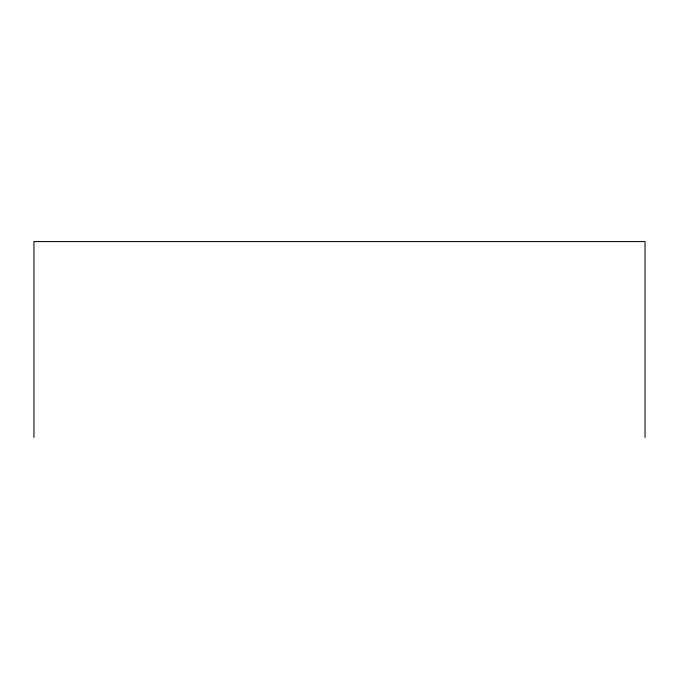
<?xml version="1.0" encoding="UTF-8"?>
<svg xmlns="http://www.w3.org/2000/svg" width="679" height="679" viewBox="0 0 679 679"><rect width="100%" height="100%" fill="white"/><g stroke="black" fill="none" stroke-linecap="round" stroke-linejoin="round"><path stroke-width="1.02" d="M645.05 437.412L645.05 241.588L33.95 241.588L33.95 437.412"/></g></svg>
